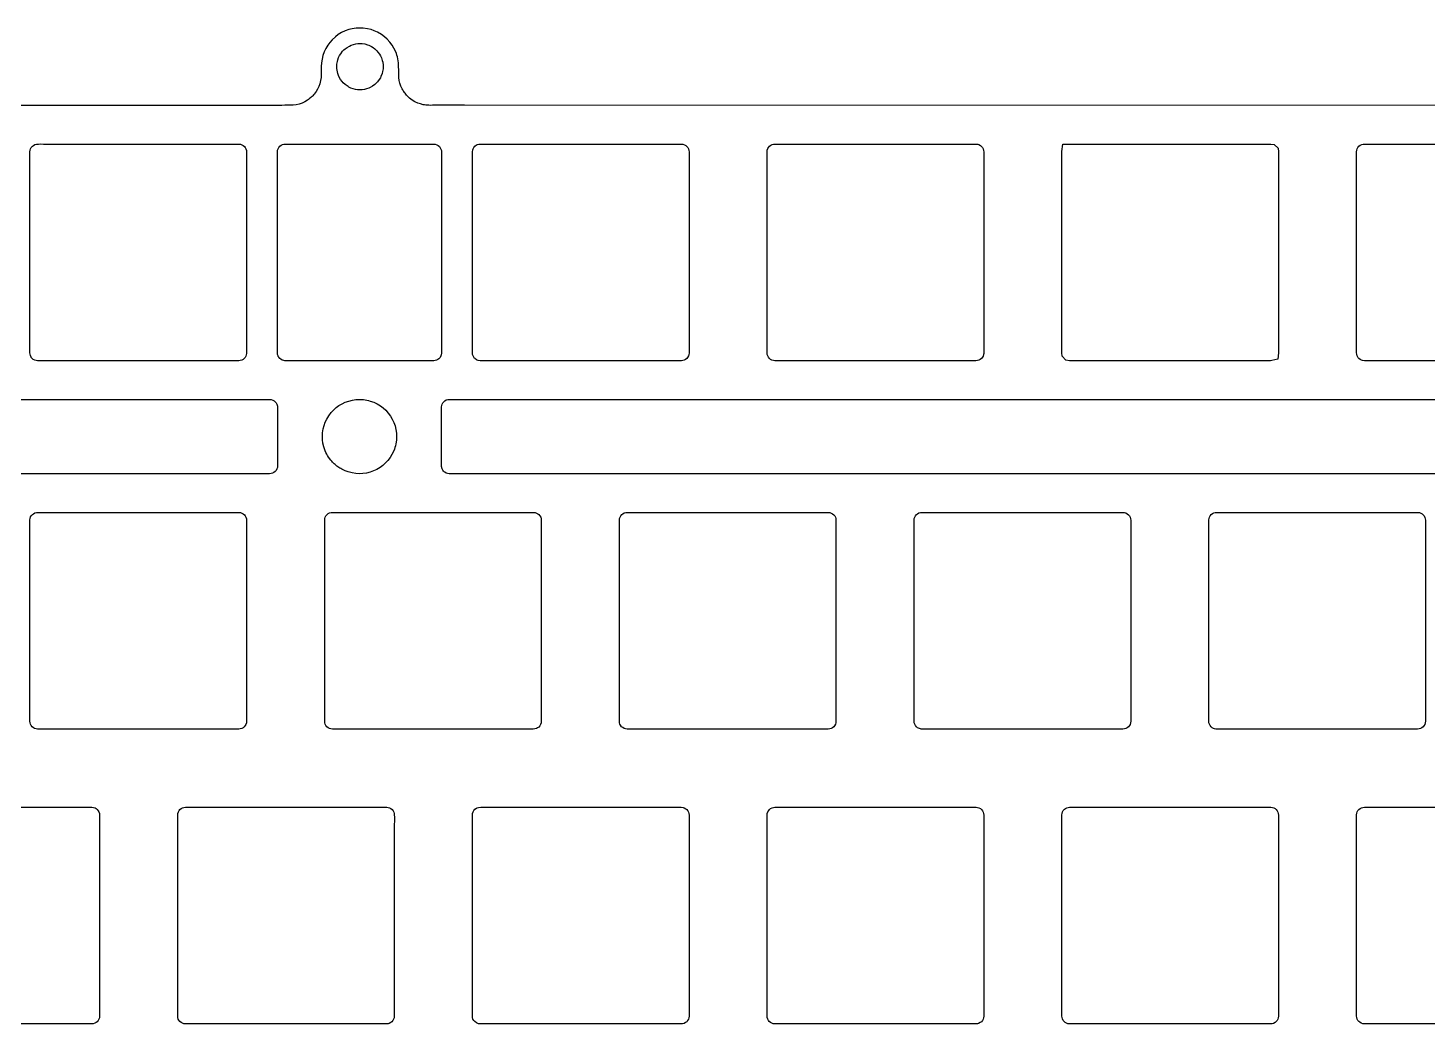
# Model space of a CAD drawing. Extents: x 6 to 353, y 2 to 332.
# Drawn here: x 103.1 to 193.6, y 267.1 to 331.5 of the extents above; entities that cross this region are included whole.
import ezdxf

# ---------------------------------------------------------------- set-up
doc = ezdxf.new("R2010")
doc.units = 0
doc.layers.get('0').update_dxf_attribs({"linetype": 'CONTINUOUS'})

msp = doc.modelspace()

# ---------------------------------------------------------------- linework, layer by layer
for p, q in [((123.397, 331.202), (123.178, 331.069)), ((123.62, 331.308), (123.397, 331.202)), ((123.855, 331.393), (123.62, 331.308)), ((124.085, 331.45), (123.855, 331.393)), ((124.339, 331.489), (124.085, 331.45)), ((125.06, 331.453), (124.798, 331.491)), ((125.297, 331.395), (125.06, 331.453)), ((125.508, 331.32), (125.297, 331.395)), ((125.722, 331.222), (125.508, 331.32)), ((125.968, 331.079), (125.722, 331.222)), ((122.5, 330.387), (122.372, 330.173)), ((122.635, 330.57), (122.5, 330.387)), ((122.783, 330.735), (122.635, 330.57)), ((122.991, 330.93), (122.783, 330.735)), ((123.178, 331.069), (122.991, 330.93)), ((123.748, 330.248), (123.9, 330.336)), ((123.9, 330.336), (124.011, 330.388)), ((124.011, 330.388), (124.173, 330.442)), ((124.173, 330.442), (124.305, 330.474)), ((124.305, 330.474), (124.44, 330.493)), ((124.44, 330.493), (124.598, 330.499)), ((124.598, 330.499), (124.733, 330.492)), ((124.733, 330.492), (124.888, 330.467)), ((124.888, 330.467), (125.069, 330.416)), ((125.069, 330.416), (125.16, 330.383)), ((125.16, 330.383), (125.321, 330.303)), ((125.321, 330.303), (125.429, 330.235)), ((126.162, 330.936), (125.968, 331.079)), ((126.339, 330.776), (126.162, 330.936)), ((126.514, 330.584), (126.339, 330.776)), ((126.653, 330.397), (126.514, 330.584)), ((126.78, 330.187), (126.653, 330.397)), ((122.127, 329.484), (122.091, 329.24)), ((122.187, 329.725), (122.127, 329.484)), ((122.269, 329.953), (122.187, 329.725)), ((122.372, 330.173), (122.269, 329.953)), ((123.121, 329.339), (123.148, 329.444)), ((123.148, 329.444), (123.199, 329.583)), ((123.199, 329.583), (123.263, 329.716)), ((123.263, 329.716), (123.338, 329.84)), ((123.338, 329.84), (123.457, 329.992)), ((123.457, 329.992), (123.539, 330.079)), ((123.539, 330.079), (123.628, 330.159)), ((123.628, 330.159), (123.748, 330.248)), ((125.429, 330.235), (125.533, 330.158)), ((125.533, 330.158), (125.67, 330.028)), ((125.67, 330.028), (125.743, 329.947)), ((125.743, 329.947), (125.846, 329.802)), ((125.846, 329.802), (125.908, 329.696)), ((125.908, 329.696), (125.968, 329.567)), ((125.968, 329.567), (126.024, 329.4)), ((126.024, 329.4), (126.052, 329.289)), ((126.894, 329.949), (126.78, 330.187)), ((127.067, 329.251), (127.026, 329.517)), ((123.08, 329.006), (123.088, 329.152)), ((123.086, 328.885), (123.08, 329.006)), ((123.1, 328.766), (123.086, 328.885)), ((123.088, 329.152), (123.121, 329.339)), ((123.144, 328.569), (123.1, 328.766)), ((123.191, 328.436), (123.144, 328.569)), ((126.016, 328.568), (125.94, 328.372)), ((126.046, 328.689), (126.016, 328.568)), ((126.072, 328.851), (126.046, 328.689)), ((126.052, 329.289), (126.075, 329.087)), ((126.08, 328.996), (126.072, 328.851)), ((126.075, 329.087), (126.08, 328.996)), ((121.922, 327.723), (121.843, 327.556)), ((121.986, 327.899), (121.922, 327.723)), ((122.039, 328.1), (121.986, 327.899)), ((122.071, 328.306), (122.039, 328.1)), ((123.243, 328.322), (123.191, 328.436)), ((123.333, 328.167), (123.243, 328.322)), ((123.421, 328.049), (123.333, 328.167)), ((123.498, 327.964), (123.421, 328.049)), ((123.624, 327.845), (123.498, 327.964)), ((123.746, 327.753), (123.624, 327.845)), ((123.815, 327.712), (123.746, 327.753)), ((123.872, 327.678), (123.815, 327.712)), ((123.995, 327.619), (123.872, 327.678)), ((124.14, 327.567), (123.995, 327.619)), ((125.157, 327.616), (125.013, 327.564)), ((125.243, 327.656), (125.157, 327.616)), ((125.388, 327.738), (125.243, 327.656)), ((125.532, 327.841), (125.388, 327.738)), ((125.604, 327.906), (125.532, 327.841)), ((125.708, 328.014), (125.604, 327.906)), ((125.827, 328.166), (125.708, 328.014)), ((125.899, 328.286), (125.827, 328.166)), ((125.94, 328.372), (125.899, 328.286)), ((127.118, 328.111), (127.089, 328.306)), ((127.165, 327.926), (127.118, 328.111)), ((127.232, 327.736), (127.165, 327.926)), ((121.017, 326.734), (120.84, 326.65)), ((121.189, 326.836), (121.017, 326.734)), ((121.843, 327.556), (121.743, 327.389)), ((124.283, 327.53), (124.14, 327.567)), ((124.428, 327.508), (124.283, 327.53)), ((124.531, 327.503), (124.428, 327.508)), ((124.721, 327.507), (124.531, 327.503)), ((124.866, 327.528), (124.721, 327.507)), ((125.013, 327.564), (124.866, 327.528)), ((127.792, 326.971), (127.66, 327.092)), ((127.96, 326.844), (127.792, 326.971)), ((128.138, 326.736), (127.96, 326.844)), ((128.314, 326.653), (128.138, 326.736)), ((120.461, 326.537), (120.27, 326.51)), ((120.66, 326.586), (120.461, 326.537)), ((120.84, 326.65), (120.66, 326.586)), ((128.492, 326.589), (128.314, 326.653)), ((128.669, 326.544), (128.492, 326.589)), ((103.474, 323.917), (103.558, 323.961)), ((103.558, 323.961), (103.665, 323.993)), ((116.761, 323.999), (116.855, 323.988)), ((116.855, 323.988), (116.949, 323.958)), ((119.488, 323.924), (119.563, 323.963)), ((119.563, 323.963), (119.655, 323.991)), ((119.655, 323.991), (119.756, 324)), ((119.756, 324), (129.373, 323.998)), ((129.373, 323.998), (129.452, 323.989)), ((129.452, 323.989), (129.551, 323.957)), ((132.123, 323.943), (132.17, 323.965)), ((132.17, 323.965), (132.26, 323.991)), ((132.26, 323.991), (132.351, 324)), ((132.351, 324), (145.353, 324)), ((145.353, 324), (145.451, 323.989)), ((145.451, 323.989), (145.548, 323.959)), ((151.129, 323.919), (151.214, 323.963)), ((151.214, 323.963), (151.317, 323.993)), ((164.404, 323.999), (164.514, 323.985)), ((164.514, 323.985), (164.593, 323.961)), ((164.593, 323.961), (164.681, 323.913)), ((169.951, 323.513), (170.008, 323.996)), ((170.008, 323.996), (183.451, 324)), ((183.451, 324), (183.662, 323.976)), ((183.662, 323.976), (183.928, 323.736)), ((189.232, 323.921), (189.33, 323.968)), ((189.33, 323.968), (189.415, 323.991)), ((189.415, 323.991), (189.502, 324)), ((189.502, 324), (202.501, 324)), ((103.25, 323.503), (103.262, 323.605)), ((103.262, 323.605), (103.288, 323.691)), ((103.288, 323.691), (103.335, 323.778)), ((103.335, 323.778), (103.416, 323.869)), ((103.416, 323.869), (103.474, 323.917)), ((116.949, 323.958), (117.033, 323.912)), ((117.033, 323.912), (117.12, 323.833)), ((117.12, 323.833), (117.167, 323.774)), ((117.167, 323.774), (117.212, 323.689)), ((117.212, 323.689), (117.241, 323.593)), ((117.241, 323.593), (117.25, 323.491)), ((117.25, 323.491), (117.246, 310.46)), ((119.25, 323.502), (119.261, 323.601)), ((119.25, 310.505), (119.25, 323.502)), ((119.261, 323.601), (119.288, 323.691)), ((119.288, 323.691), (119.338, 323.782)), ((119.338, 323.782), (119.402, 323.858)), ((119.402, 323.858), (119.488, 323.924)), ((129.551, 323.957), (129.63, 323.914)), ((129.63, 323.914), (129.718, 323.836)), ((129.718, 323.836), (129.774, 323.762)), ((129.774, 323.762), (129.815, 323.68)), ((129.815, 323.68), (129.841, 323.591)), ((129.841, 323.591), (129.85, 323.491)), ((129.85, 323.491), (129.848, 310.482)), ((131.85, 323.503), (131.867, 323.62)), ((131.85, 310.505), (131.85, 323.503)), ((131.867, 323.62), (131.889, 323.692)), ((131.889, 323.692), (131.937, 323.781)), ((131.937, 323.781), (132.013, 323.867)), ((132.013, 323.867), (132.123, 323.943)), ((145.548, 323.959), (145.642, 323.904)), ((145.642, 323.904), (145.704, 323.852)), ((145.704, 323.852), (145.768, 323.774)), ((145.768, 323.774), (145.813, 323.686)), ((145.813, 323.686), (145.841, 323.594)), ((145.841, 323.594), (145.85, 323.491)), ((145.85, 323.491), (145.85, 310.504)), ((150.9, 323.502), (150.911, 323.602)), ((150.9, 310.505), (150.9, 323.502)), ((150.911, 323.602), (150.949, 323.711)), ((150.949, 323.711), (150.985, 323.779)), ((150.985, 323.779), (151.052, 323.858)), ((151.052, 323.858), (151.129, 323.919)), ((164.681, 323.913), (164.762, 323.843)), ((164.762, 323.843), (164.816, 323.777)), ((164.816, 323.777), (164.862, 323.689)), ((164.862, 323.689), (164.891, 323.591)), ((164.891, 323.591), (164.9, 323.491)), ((164.9, 323.491), (164.896, 310.461)), ((169.95, 310.505), (169.951, 323.513)), ((183.928, 323.736), (183.95, 323.491)), ((183.95, 323.491), (183.95, 310.504)), ((189, 323.502), (189.01, 323.597)), ((189.01, 323.597), (189.039, 323.692)), ((189.039, 323.692), (189.086, 323.78)), ((189.086, 323.78), (189.154, 323.86)), ((189.154, 323.86), (189.232, 323.921)), ((103.281, 310.331), (103.257, 310.417)), ((117.246, 310.46), (117.234, 310.381)), ((119.259, 310.412), (119.25, 310.505)), ((119.287, 310.313), (119.259, 310.412)), ((129.835, 310.386), (129.811, 310.306)), ((129.848, 310.482), (129.835, 310.386)), ((131.859, 310.412), (131.85, 310.505)), ((131.888, 310.309), (131.859, 310.412)), ((145.836, 310.389), (145.811, 310.306)), ((145.85, 310.504), (145.836, 310.389)), ((150.909, 310.412), (150.9, 310.505)), ((150.936, 310.316), (150.909, 310.412)), ((164.889, 310.397), (164.86, 310.305)), ((164.896, 310.461), (164.889, 310.397)), ((169.97, 310.294), (169.95, 310.505)), ((183.95, 310.504), (183.908, 310.105)), ((189.038, 310.309), (189.007, 310.417)), ((103.331, 310.229), (103.281, 310.331)), ((103.416, 310.131), (103.339, 310.217)), ((103.467, 310.089), (103.416, 310.131)), ((103.556, 310.04), (103.467, 310.089)), ((103.644, 310.012), (103.556, 310.04)), ((103.746, 310.001), (103.644, 310.012)), ((116.75, 310), (103.746, 310.001)), ((116.844, 310.009), (116.75, 310)), ((116.939, 310.037), (116.844, 310.009)), ((117.027, 310.084), (116.939, 310.037)), ((117.103, 310.146), (117.027, 310.084)), ((117.159, 310.215), (117.103, 310.146)), ((117.21, 310.305), (117.159, 310.215)), ((117.234, 310.381), (117.21, 310.305)), ((119.304, 310.28), (119.287, 310.313)), ((119.333, 310.224), (119.304, 310.28)), ((119.395, 310.148), (119.333, 310.224)), ((119.46, 310.094), (119.395, 310.148)), ((119.555, 310.04), (119.46, 310.094)), ((119.651, 310.01), (119.555, 310.04)), ((119.734, 310.002), (119.651, 310.01)), ((129.351, 310), (119.734, 310.002)), ((129.441, 310.009), (129.351, 310)), ((129.536, 310.037), (129.441, 310.009)), ((129.623, 310.082), (129.536, 310.037)), ((129.678, 310.126), (129.623, 310.082)), ((129.757, 310.211), (129.678, 310.126)), ((129.811, 310.306), (129.757, 310.211)), ((131.933, 310.225), (131.888, 310.309)), ((131.993, 310.151), (131.933, 310.225)), ((132.109, 310.065), (132.003, 310.142)), ((132.151, 310.042), (132.109, 310.065)), ((132.231, 310.016), (132.151, 310.042)), ((132.349, 310), (132.231, 310.016)), ((145.544, 310.039), (145.44, 310.008)), ((145.628, 310.085), (145.544, 310.039)), ((145.7, 310.144), (145.628, 310.085)), ((145.746, 310.199), (145.7, 310.144)), ((145.811, 310.306), (145.746, 310.199)), ((150.98, 310.231), (150.936, 310.316)), ((151.046, 310.147), (150.98, 310.231)), ((151.115, 310.09), (151.046, 310.147)), ((151.208, 310.039), (151.115, 310.09)), ((151.305, 310.009), (151.208, 310.039)), ((151.399, 310), (151.305, 310.009)), ((164.395, 310), (151.399, 310)), ((164.494, 310.009), (164.395, 310)), ((164.592, 310.039), (164.494, 310.009)), ((164.673, 310.082), (164.592, 310.039)), ((164.753, 310.146), (164.673, 310.082)), ((164.816, 310.223), (164.753, 310.146)), ((164.86, 310.305), (164.816, 310.223)), ((170.208, 310.028), (169.97, 310.294)), ((170.446, 310.001), (170.208, 310.028)), ((183.441, 310), (170.446, 310.001)), ((183.524, 310.007), (183.441, 310)), ((183.908, 310.105), (183.524, 310.007)), ((189.08, 310.23), (189.038, 310.309)), ((189.221, 310.086), (189.143, 310.15)), ((189.309, 310.038), (189.221, 310.086)), ((189.384, 310.015), (189.309, 310.038)), ((189.502, 310), (189.384, 310.015)), ((202.49, 310), (189.502, 310)), ((118.75, 307.5), (118.846, 307.49)), ((118.846, 307.49), (118.941, 307.462)), ((118.941, 307.462), (119.031, 307.413)), ((119.031, 307.413), (119.11, 307.345)), ((119.11, 307.345), (119.169, 307.272)), ((119.169, 307.272), (119.212, 307.191)), ((119.212, 307.191), (119.245, 307.062)), ((122.721, 306.651), (122.862, 306.805)), ((122.862, 306.805), (123.049, 306.971)), ((123.049, 306.971), (123.225, 307.1)), ((123.225, 307.1), (123.42, 307.217)), ((123.42, 307.217), (123.631, 307.317)), ((123.631, 307.317), (123.858, 307.398)), ((123.858, 307.398), (124.1, 307.458)), ((124.545, 307.5), (124.808, 307.486)), ((125.245, 307.397), (125.468, 307.317)), ((125.468, 307.317), (125.684, 307.215)), ((125.684, 307.215), (125.902, 307.081)), ((125.902, 307.081), (126.075, 306.953)), ((126.075, 306.953), (126.247, 306.797)), ((126.247, 306.797), (126.406, 306.621)), ((129.852, 307.016), (129.862, 307.106)), ((129.854, 303.158), (129.852, 307.016)), ((129.862, 307.106), (129.888, 307.192)), ((129.888, 307.192), (129.938, 307.282)), ((129.938, 307.282), (129.999, 307.355)), ((129.999, 307.355), (130.072, 307.415)), ((130.072, 307.415), (130.162, 307.463)), ((130.162, 307.463), (130.265, 307.493)), ((122.26, 305.815), (122.336, 306.024)), ((122.336, 306.024), (122.434, 306.232)), ((122.434, 306.232), (122.558, 306.438)), ((122.558, 306.438), (122.721, 306.651)), ((126.406, 306.621), (126.557, 306.415)), ((126.557, 306.415), (126.666, 306.232)), ((126.666, 306.232), (126.768, 306.017)), ((126.768, 306.017), (126.847, 305.794)), ((122.161, 305.332), (122.202, 305.593)), ((122.202, 305.593), (122.26, 305.815)), ((126.847, 305.794), (126.907, 305.549)), ((126.907, 305.549), (126.94, 305.318)), ((122.191, 304.665), (122.159, 304.898)), ((122.243, 304.444), (122.191, 304.665)), ((122.336, 304.174), (122.243, 304.444)), ((126.77, 304.187), (126.65, 303.94)), ((126.939, 304.873), (126.902, 304.62)), ((119.246, 303.161), (119.24, 303.101)), ((122.702, 303.569), (122.548, 303.776)), ((126.062, 303.237), (125.879, 303.102)), ((126.236, 303.393), (126.062, 303.237)), ((126.387, 303.558), (126.236, 303.393)), ((126.538, 303.757), (126.387, 303.558)), ((126.65, 303.94), (126.538, 303.757)), ((129.886, 303.016), (129.854, 303.158)), ((118.744, 302.7), (41.549, 302.7)), ((118.846, 302.71), (118.744, 302.7)), ((118.935, 302.736), (118.846, 302.71)), ((119.011, 302.775), (118.935, 302.736)), ((119.102, 302.845), (119.011, 302.775)), ((119.159, 302.915), (119.102, 302.845)), ((119.211, 303.008), (119.159, 302.915)), ((119.24, 303.101), (119.211, 303.008)), ((123.624, 302.887), (123.407, 302.989)), ((123.826, 302.813), (123.624, 302.887)), ((124.084, 302.746), (123.826, 302.813)), ((124.31, 302.712), (124.084, 302.746)), ((124.532, 302.701), (124.31, 302.712)), ((124.775, 302.711), (124.532, 302.701)), ((124.998, 302.743), (124.775, 302.711)), ((125.237, 302.801), (124.998, 302.743)), ((125.461, 302.88), (125.237, 302.801)), ((125.673, 302.98), (125.461, 302.88)), ((125.879, 303.102), (125.673, 302.98)), ((129.93, 302.93), (129.886, 303.016)), ((129.991, 302.854), (129.93, 302.93)), ((130.147, 302.744), (130.059, 302.795)), ((130.246, 302.712), (130.147, 302.744)), ((130.347, 302.7), (130.246, 302.712)), ((204.501, 302.7), (130.347, 302.7)), ((103.25, 286.701), (103.251, 299.71)), ((103.251, 299.71), (103.26, 299.8)), ((103.26, 299.8), (103.296, 299.906)), ((103.296, 299.906), (103.339, 299.984)), ((103.339, 299.984), (103.416, 300.069)), ((103.416, 300.069), (103.474, 300.116)), ((103.474, 300.116), (103.568, 300.165)), ((103.568, 300.165), (103.663, 300.192)), ((116.761, 300.199), (116.855, 300.188)), ((116.855, 300.188), (116.949, 300.158)), ((116.949, 300.158), (117.032, 300.112)), ((117.032, 300.112), (117.119, 300.035)), ((117.119, 300.035), (117.167, 299.975)), ((117.167, 299.975), (117.214, 299.886)), ((117.214, 299.886), (117.241, 299.794)), ((117.241, 299.794), (117.25, 299.699)), ((117.25, 299.699), (117.25, 286.701)), ((122.3, 286.701), (122.301, 299.71)), ((122.301, 299.71), (122.312, 299.805)), ((122.312, 299.805), (122.34, 299.895)), ((122.34, 299.895), (122.385, 299.979)), ((122.385, 299.979), (122.454, 300.06)), ((122.454, 300.06), (122.528, 300.119)), ((122.528, 300.119), (122.62, 300.165)), ((122.62, 300.165), (122.709, 300.191)), ((122.709, 300.191), (122.802, 300.2)), ((122.802, 300.2), (135.8, 300.2)), ((135.8, 300.2), (135.905, 300.188)), ((135.905, 300.188), (135.995, 300.16)), ((135.995, 300.16), (136.088, 300.107)), ((136.088, 300.107), (136.152, 300.055)), ((136.152, 300.055), (136.217, 299.975)), ((136.217, 299.975), (136.262, 299.892)), ((136.262, 299.892), (136.291, 299.794)), ((136.291, 299.794), (136.3, 299.699)), ((136.3, 299.699), (136.3, 286.701)), ((141.35, 286.92), (141.351, 299.71)), ((141.351, 299.71), (141.36, 299.799)), ((141.36, 299.799), (141.392, 299.898)), ((141.392, 299.898), (141.435, 299.978)), ((141.435, 299.978), (141.5, 300.056)), ((141.5, 300.056), (141.573, 300.116)), ((141.573, 300.116), (141.66, 300.162)), ((141.66, 300.162), (141.77, 300.192)), ((141.77, 300.192), (141.853, 300.2)), ((141.853, 300.2), (154.851, 300.2)), ((154.851, 300.2), (154.955, 300.188)), ((154.955, 300.188), (155.043, 300.161)), ((155.043, 300.161), (155.129, 300.115)), ((155.129, 300.115), (155.208, 300.048)), ((155.208, 300.048), (155.269, 299.972)), ((155.269, 299.972), (155.314, 299.886)), ((155.314, 299.886), (155.34, 299.799)), ((155.34, 299.799), (155.35, 299.699)), ((155.35, 299.699), (155.348, 286.685)), ((160.4, 286.92), (160.401, 299.71)), ((160.401, 299.71), (160.411, 299.8)), ((160.411, 299.8), (160.438, 299.891)), ((160.438, 299.891), (160.486, 299.979)), ((160.486, 299.979), (160.55, 300.056)), ((160.55, 300.056), (160.624, 300.116)), ((160.624, 300.116), (160.71, 300.162)), ((160.71, 300.162), (160.811, 300.191)), ((160.811, 300.191), (160.904, 300.2)), ((160.904, 300.2), (173.902, 300.2)), ((173.902, 300.2), (174.002, 300.189)), ((174.002, 300.189), (174.09, 300.162)), ((174.09, 300.162), (174.18, 300.114)), ((174.18, 300.114), (174.266, 300.038)), ((174.266, 300.038), (174.317, 299.975)), ((174.317, 299.975), (174.363, 299.888)), ((174.363, 299.888), (174.391, 299.793)), ((174.391, 299.793), (174.4, 299.699)), ((174.4, 299.699), (174.4, 286.701)), ((179.45, 286.701), (179.451, 299.71)), ((179.451, 299.71), (179.461, 299.801)), ((179.461, 299.801), (179.489, 299.892)), ((179.489, 299.892), (179.537, 299.981)), ((179.537, 299.981), (179.599, 300.055)), ((179.599, 300.055), (179.683, 300.121)), ((179.683, 300.121), (179.768, 300.165)), ((179.768, 300.165), (179.862, 300.191)), ((192.964, 300.199), (193.061, 300.186)), ((193.061, 300.186), (193.145, 300.16)), ((193.145, 300.16), (193.232, 300.112)), ((193.232, 300.112), (193.305, 300.051)), ((193.305, 300.051), (193.366, 299.977)), ((193.366, 299.977), (193.415, 299.881)), ((193.415, 299.881), (193.441, 299.788)), ((193.441, 299.788), (193.45, 299.699)), ((193.45, 299.699), (193.45, 286.701)), ((141.35, 286.701), (141.35, 286.92)), ((160.4, 286.701), (160.4, 286.92)), ((103.259, 286.608), (103.25, 286.701)), ((103.283, 286.526), (103.259, 286.608)), ((103.331, 286.427), (103.283, 286.526)), ((103.396, 286.347), (103.331, 286.427)), ((103.469, 286.287), (103.396, 286.347)), ((103.549, 286.244), (103.469, 286.287)), ((103.645, 286.212), (103.549, 286.244)), ((103.745, 286.201), (103.645, 286.212)), ((116.75, 286.2), (103.745, 286.201)), ((116.843, 286.209), (116.75, 286.2)), ((116.937, 286.237), (116.843, 286.209)), ((117.024, 286.282), (116.937, 286.237)), ((117.097, 286.341), (117.024, 286.282)), ((117.165, 286.421), (117.097, 286.341)), ((117.21, 286.506), (117.165, 286.421)), ((117.238, 286.596), (117.21, 286.506)), ((117.25, 286.701), (117.238, 286.596)), ((122.309, 286.608), (122.3, 286.701)), ((122.338, 286.51), (122.309, 286.608)), ((122.38, 286.43), (122.338, 286.51)), ((122.443, 286.35), (122.38, 286.43)), ((122.522, 286.284), (122.443, 286.35)), ((122.605, 286.24), (122.522, 286.284)), ((122.7, 286.21), (122.605, 286.24)), ((122.801, 286.2), (122.7, 286.21)), ((135.984, 286.236), (135.876, 286.206)), ((136.066, 286.278), (135.984, 286.236)), ((136.136, 286.332), (136.066, 286.278)), ((136.213, 286.419), (136.136, 286.332)), ((136.257, 286.499), (136.213, 286.419)), ((136.288, 286.596), (136.257, 286.499)), ((136.3, 286.701), (136.288, 286.596)), ((141.359, 286.608), (141.35, 286.701)), ((141.387, 286.514), (141.359, 286.608)), ((141.424, 286.442), (141.387, 286.514)), ((141.496, 286.347), (141.424, 286.442)), ((141.563, 286.292), (141.496, 286.347)), ((141.655, 286.24), (141.563, 286.292)), ((141.753, 286.21), (141.655, 286.24)), ((141.853, 286.2), (141.753, 286.21)), ((154.839, 286.2), (141.853, 286.2)), ((154.943, 286.209), (154.839, 286.2)), ((155.04, 286.238), (154.943, 286.209)), ((155.128, 286.284), (155.04, 286.238)), ((155.202, 286.345), (155.128, 286.284)), ((155.263, 286.419), (155.202, 286.345)), ((155.311, 286.508), (155.263, 286.419)), ((155.34, 286.6), (155.311, 286.508)), ((155.348, 286.685), (155.34, 286.6)), ((160.409, 286.608), (160.4, 286.701)), ((160.438, 286.51), (160.409, 286.608)), ((160.482, 286.427), (160.438, 286.51)), ((160.548, 286.345), (160.482, 286.427)), ((160.622, 286.284), (160.548, 286.345)), ((160.682, 286.252), (160.622, 286.284)), ((160.809, 286.209), (160.682, 286.252)), ((160.861, 286.204), (160.809, 286.209)), ((173.89, 286.2), (160.861, 286.204)), ((173.992, 286.209), (173.89, 286.2)), ((174.088, 286.237), (173.992, 286.209)), ((174.173, 286.282), (174.088, 286.237)), ((174.253, 286.346), (174.173, 286.282)), ((174.316, 286.423), (174.253, 286.346)), ((174.36, 286.505), (174.316, 286.423)), ((174.388, 286.596), (174.36, 286.505)), ((174.4, 286.701), (174.388, 286.596)), ((179.459, 286.608), (179.45, 286.701)), ((179.487, 286.511), (179.459, 286.608)), ((179.532, 286.427), (179.487, 286.511)), ((179.598, 286.345), (179.532, 286.427)), ((179.668, 286.288), (179.598, 286.345)), ((179.757, 286.239), (179.668, 286.288)), ((179.816, 286.221), (179.757, 286.239)), ((179.909, 286.204), (179.816, 286.221)), ((192.942, 286.2), (179.909, 286.204)), ((193.048, 286.21), (192.942, 286.2)), ((193.141, 286.238), (193.048, 286.21)), ((193.224, 286.282), (193.141, 286.238)), ((193.299, 286.343), (193.224, 286.282)), ((193.347, 286.4), (193.299, 286.343)), ((193.41, 286.505), (193.347, 286.4)), ((193.438, 286.596), (193.41, 286.505)), ((193.45, 286.701), (193.438, 286.596)), ((107.255, 281.149), (107.351, 281.139)), ((107.351, 281.139), (107.456, 281.104)), ((107.456, 281.104), (107.528, 281.065)), ((107.528, 281.065), (107.604, 281.002)), ((107.604, 281.002), (107.665, 280.928)), ((107.665, 280.928), (107.711, 280.842)), ((107.711, 280.842), (107.74, 280.743)), ((112.8, 267.65), (112.801, 280.659)), ((112.801, 280.659), (112.811, 280.754)), ((112.811, 280.754), (112.844, 280.853)), ((112.844, 280.853), (112.886, 280.93)), ((112.886, 280.93), (112.947, 281.003)), ((112.947, 281.003), (113.023, 281.066)), ((113.023, 281.066), (113.108, 281.111)), ((113.108, 281.111), (113.202, 281.14)), ((113.202, 281.14), (113.296, 281.149)), ((113.296, 281.149), (126.328, 281.147)), ((126.328, 281.147), (126.399, 281.14)), ((126.399, 281.14), (126.493, 281.111)), ((126.493, 281.111), (126.577, 281.066)), ((126.577, 281.066), (126.657, 280.999)), ((126.657, 280.999), (126.719, 280.921)), ((126.719, 280.921), (126.764, 280.835)), ((126.764, 280.835), (126.791, 280.74)), ((131.85, 267.65), (131.851, 280.659)), ((131.851, 280.659), (131.861, 280.753)), ((131.861, 280.753), (131.89, 280.845)), ((131.89, 280.845), (131.935, 280.929)), ((131.935, 280.929), (132.011, 281.016)), ((132.011, 281.016), (132.113, 281.088)), ((132.113, 281.088), (132.161, 281.113)), ((132.161, 281.113), (132.253, 281.14)), ((145.347, 281.15), (145.465, 281.135)), ((145.465, 281.135), (145.546, 281.109)), ((145.546, 281.109), (145.642, 281.054)), ((145.642, 281.054), (145.705, 281.001)), ((145.705, 281.001), (145.769, 280.922)), ((145.769, 280.922), (145.814, 280.833)), ((145.814, 280.833), (145.84, 280.746)), ((145.84, 280.746), (145.85, 280.648)), ((145.85, 280.648), (145.85, 267.65)), ((150.9, 267.65), (150.901, 280.659)), ((150.901, 280.659), (150.91, 280.747)), ((150.91, 280.747), (150.942, 280.848)), ((150.942, 280.848), (151, 280.947)), ((151, 280.947), (151.051, 281.007)), ((151.051, 281.007), (151.127, 281.068)), ((151.127, 281.068), (151.225, 281.117)), ((151.225, 281.117), (151.307, 281.141)), ((151.307, 281.141), (151.399, 281.15)), ((151.399, 281.15), (164.407, 281.149)), ((164.407, 281.149), (164.499, 281.14)), ((164.499, 281.14), (164.59, 281.112)), ((164.59, 281.112), (164.681, 281.063)), ((164.681, 281.063), (164.755, 281.002)), ((164.755, 281.002), (164.817, 280.924)), ((164.817, 280.924), (164.863, 280.836)), ((164.863, 280.836), (164.891, 280.745)), ((164.891, 280.745), (164.9, 280.648)), ((164.9, 280.648), (164.9, 267.65)), ((169.95, 267.65), (169.951, 280.659)), ((169.951, 280.659), (169.961, 280.752)), ((169.961, 280.752), (169.992, 280.848)), ((169.992, 280.848), (170.041, 280.936)), ((170.041, 280.936), (170.117, 281.02)), ((170.117, 281.02), (170.176, 281.068)), ((170.176, 281.068), (170.266, 281.114)), ((170.266, 281.114), (170.354, 281.14)), ((183.451, 281.15), (183.556, 281.138)), ((183.556, 281.138), (183.649, 281.108)), ((183.649, 281.108), (183.727, 281.066)), ((183.727, 281.066), (183.804, 281.003)), ((183.804, 281.003), (183.867, 280.924)), ((183.867, 280.924), (183.912, 280.84)), ((183.912, 280.84), (183.94, 280.746)), ((183.94, 280.746), (183.95, 280.648)), ((183.95, 280.648), (183.95, 267.65)), ((189, 267.65), (189.001, 280.659)), ((189.001, 280.659), (189.014, 280.761)), ((189.014, 280.761), (189.042, 280.848)), ((189.042, 280.848), (189.085, 280.929)), ((189.085, 280.929), (189.152, 281.008)), ((189.152, 281.008), (189.225, 281.067)), ((189.225, 281.067), (189.322, 281.116)), ((189.322, 281.116), (189.404, 281.14)), ((189.404, 281.14), (189.502, 281.15)), ((189.502, 281.15), (202.501, 281.15)), ((107.254, 267.151), (94.248, 267.15)), ((107.34, 267.159), (107.254, 267.151)), ((107.437, 267.187), (107.34, 267.159)), ((107.527, 267.234), (107.437, 267.187)), ((107.586, 267.282), (107.527, 267.234)), ((107.656, 267.361), (107.586, 267.282)), ((107.709, 267.454), (107.656, 267.361)), ((107.739, 267.549), (107.709, 267.454)), ((107.75, 267.65), (107.739, 267.549)), ((112.809, 267.557), (112.8, 267.65)), ((112.836, 267.465), (112.809, 267.557)), ((112.878, 267.384), (112.836, 267.465)), ((112.946, 267.297), (112.878, 267.384)), ((113.023, 267.234), (112.946, 267.297)), ((113.108, 267.189), (113.023, 267.234)), ((113.2, 267.161), (113.108, 267.189)), ((113.301, 267.15), (113.2, 267.161)), ((126.47, 267.182), (126.396, 267.16)), ((126.577, 267.234), (126.47, 267.182)), ((126.641, 267.286), (126.577, 267.234)), ((126.711, 267.367), (126.641, 267.286)), ((126.759, 267.453), (126.711, 267.367)), ((126.789, 267.547), (126.759, 267.453)), ((126.8, 267.65), (126.789, 267.547)), ((131.859, 267.557), (131.85, 267.65)), ((131.887, 267.462), (131.859, 267.557)), ((131.931, 267.378), (131.887, 267.462)), ((131.999, 267.295), (131.931, 267.378)), ((132.109, 267.215), (131.999, 267.295)), ((132.158, 267.188), (132.109, 267.215)), ((132.253, 267.16), (132.158, 267.188)), ((132.349, 267.15), (132.253, 267.16)), ((145.532, 267.185), (145.434, 267.158)), ((145.626, 267.233), (145.532, 267.185)), ((145.699, 267.293), (145.626, 267.233)), ((145.759, 267.364), (145.699, 267.293)), ((145.809, 267.454), (145.759, 267.364)), ((145.838, 267.545), (145.809, 267.454)), ((145.85, 267.65), (145.838, 267.545)), ((150.909, 267.557), (150.9, 267.65)), ((150.937, 267.463), (150.909, 267.557)), ((150.981, 267.379), (150.937, 267.463)), ((151.04, 267.305), (150.981, 267.379)), ((151.114, 267.241), (151.04, 267.305)), ((151.202, 267.192), (151.114, 267.241)), ((151.289, 267.164), (151.202, 267.192)), ((151.377, 267.152), (151.289, 267.164)), ((164.57, 267.182), (164.498, 267.16)), ((164.672, 267.231), (164.57, 267.182)), ((164.747, 267.291), (164.672, 267.231)), ((164.814, 267.37), (164.747, 267.291)), ((164.861, 267.458), (164.814, 267.37)), ((164.89, 267.55), (164.861, 267.458)), ((164.9, 267.65), (164.89, 267.55)), ((169.959, 267.557), (169.95, 267.65)), ((169.983, 267.477), (169.959, 267.557)), ((170.036, 267.37), (169.983, 267.477)), ((170.117, 267.28), (170.036, 267.37)), ((170.172, 267.235), (170.117, 267.28)), ((170.256, 267.19), (170.172, 267.235)), ((170.334, 267.165), (170.256, 267.19)), ((170.45, 267.15), (170.334, 267.165)), ((183.621, 267.182), (183.542, 267.159)), ((183.726, 267.233), (183.621, 267.182)), ((183.802, 267.295), (183.726, 267.233)), ((183.858, 267.363), (183.802, 267.295)), ((183.912, 267.458), (183.858, 267.363)), ((183.939, 267.549), (183.912, 267.458)), ((183.95, 267.65), (183.939, 267.549)), ((189.009, 267.557), (189, 267.65)), ((189.037, 267.464), (189.009, 267.557)), ((189.085, 267.372), (189.037, 267.464)), ((189.145, 267.299), (189.085, 267.372)), ((189.201, 267.252), (189.145, 267.299)), ((189.305, 267.19), (189.201, 267.252)), ((189.404, 267.16), (189.305, 267.19)), ((189.502, 267.15), (189.404, 267.16))]:
    msp.add_line(p, q)
for points in [[(124.798, 331.491), (124.683, 331.497), (124.568, 331.499), (124.454, 331.496), (124.339, 331.489)], [(127.026, 329.517), (126.999, 329.627), (126.968, 329.736), (126.933, 329.843), (126.894, 329.949)], [(122.091, 329.24), (122.081, 329.006), (122.074, 328.773), (122.07, 328.539), (122.071, 328.306)], [(127.089, 328.306), (127.089, 328.542), (127.086, 328.779), (127.078, 329.015), (127.067, 329.251)], [(127.66, 327.092), (127.598, 327.158), (127.539, 327.226), (127.497, 327.28), (127.456, 327.335), (127.417, 327.391), (127.38, 327.449), (127.345, 327.508), (127.311, 327.568), (127.27, 327.651), (127.232, 327.736)], [(121.743, 327.389), (121.684, 327.307), (121.621, 327.228), (121.576, 327.176), (121.53, 327.126), (121.482, 327.077), (121.432, 327.03), (121.381, 326.984), (121.329, 326.94), (121.26, 326.886), (121.189, 326.836)], [(120.27, 326.51), (119.717, 326.504), (119.533, 326.502), (119.348, 326.5), (119.144, 326.5), (118.939, 326.5), (118.53, 326.5), (110.752, 326.5), (31.132, 326.501), (29.699, 326.5), (29.494, 326.5), (29.29, 326.5), (29.187, 326.499), (29.085, 326.5), (28.98, 326.504), (28.875, 326.511)], [(230.513, 326.51), (230.398, 326.504), (230.283, 326.5), (230.168, 326.5), (230.054, 326.5), (229.825, 326.5), (229.596, 326.5), (229.137, 326.5), (220.663, 326.501), (131.336, 326.503), (129.733, 326.503), (129.504, 326.503), (129.275, 326.503), (129.117, 326.502), (129.038, 326.504), (128.96, 326.507), (128.898, 326.511), (128.836, 326.517), (128.752, 326.529), (128.669, 326.544)], [(103.665, 323.993), (103.812, 324.001), (103.959, 324.004), (104.122, 324.003), (104.415, 324), (104.708, 323.999), (105.018, 324), (105.327, 324), (116.761, 323.999)], [(151.317, 323.993), (151.408, 323.998), (151.498, 324.001), (151.677, 324.002), (151.822, 324.002), (152.257, 324), (152.402, 323.999), (152.52, 323.999), (153.56, 324), (154.131, 324), (155.272, 324), (164.404, 323.999)], [(103.257, 310.417), (103.253, 310.504), (103.25, 310.59), (103.248, 310.763), (103.249, 310.98), (103.25, 311.197), (103.251, 311.49), (103.25, 311.783), (103.25, 312.369), (103.25, 312.955), (103.25, 314.127), (103.25, 323.503)], [(189.007, 310.417), (189.003, 310.503), (189, 310.589), (188.998, 310.762), (188.999, 310.979), (189, 311.196), (189.001, 311.489), (189, 311.782), (189, 312.368), (189, 312.954), (189, 314.126), (189, 323.502)], [(145.44, 310.008), (145.356, 310.003), (145.271, 310), (145.102, 309.998), (144.884, 309.999), (144.666, 310), (144.511, 310), (144.357, 310), (141.027, 310), (132.349, 310)], [(189.143, 310.15), (189.111, 310.19), (189.08, 310.23)], [(68.919, 307.5), (118.75, 307.5)], [(119.245, 307.062), (119.25, 306.968), (119.251, 306.885), (119.25, 306.802), (119.25, 306.628), (119.249, 306.455), (119.249, 306.108), (119.246, 303.161)], [(124.1, 307.458), (124.211, 307.475), (124.322, 307.488), (124.433, 307.496), (124.545, 307.5)], [(124.808, 307.486), (124.919, 307.47), (125.028, 307.45), (125.137, 307.426), (125.245, 307.397)], [(130.265, 307.493), (130.332, 307.497), (130.4, 307.5), (130.484, 307.501), (130.568, 307.5), (130.736, 307.5), (130.904, 307.5), (131.24, 307.5), (137.457, 307.5), (204.501, 307.5)], [(122.159, 304.898), (122.154, 305.006), (122.152, 305.115), (122.155, 305.224), (122.161, 305.332)], [(126.94, 305.318), (126.947, 305.206), (126.949, 305.095), (126.946, 304.984), (126.939, 304.873)], [(122.548, 303.776), (122.489, 303.872), (122.434, 303.971), (122.383, 304.071), (122.336, 304.174)], [(126.902, 304.62), (126.875, 304.51), (126.844, 304.401), (126.809, 304.294), (126.77, 304.187)], [(123.407, 302.989), (123.341, 303.027), (123.276, 303.067), (123.212, 303.109), (123.149, 303.153), (123.087, 303.197), (123.027, 303.245), (122.969, 303.295), (122.913, 303.347), (122.858, 303.4), (122.805, 303.455), (122.753, 303.511), (122.702, 303.569)], [(130.059, 302.795), (130.024, 302.824), (129.991, 302.854)], [(103.663, 300.192), (103.811, 300.201), (103.959, 300.204), (104.122, 300.204), (104.415, 300.2), (104.708, 300.199), (105.018, 300.2), (105.327, 300.2), (116.761, 300.199)], [(179.862, 300.191), (179.94, 300.196), (180.018, 300.199), (180.095, 300.2), (180.172, 300.2), (180.326, 300.2), (180.48, 300.2), (182.527, 300.199), (192.964, 300.199)], [(135.876, 286.206), (135.784, 286.2), (135.693, 286.196), (135.601, 286.195), (135.509, 286.195), (135.351, 286.198), (135.194, 286.2), (135.069, 286.2), (134.567, 286.2), (134.258, 286.2), (133.637, 286.2), (133.389, 286.2), (131.197, 286.2), (122.801, 286.2)], [(94.15, 281.14), (94.209, 281.146), (94.268, 281.15), (94.36, 281.15), (94.401, 281.15), (94.483, 281.15), (107.255, 281.149)], [(107.74, 280.743), (107.746, 280.69), (107.75, 280.636), (107.75, 280.544), (107.75, 280.503), (107.75, 280.421), (107.75, 267.65)], [(126.791, 280.74), (126.799, 280.631), (126.803, 280.521), (126.805, 280.411), (126.804, 280.301), (126.8, 279.993), (126.799, 279.699), (126.8, 279.406), (126.8, 278.818), (126.8, 278.23), (126.8, 277.054), (126.8, 267.65)], [(132.253, 281.14), (132.391, 281.15), (132.469, 281.153), (132.548, 281.154), (132.705, 281.154), (133.012, 281.15), (133.306, 281.149), (133.6, 281.15), (134.187, 281.15), (134.774, 281.15), (135.949, 281.15), (145.347, 281.15)], [(170.354, 281.14), (170.434, 281.147), (170.514, 281.151), (170.594, 281.153), (170.674, 281.154), (170.895, 281.153), (171.116, 281.15), (171.409, 281.149), (171.703, 281.15), (172.29, 281.15), (172.878, 281.15), (174.053, 281.15), (183.451, 281.15)], [(126.396, 267.16), (126.284, 267.152), (126.172, 267.147), (126.06, 267.146), (125.948, 267.146), (125.641, 267.15), (125.487, 267.15), (125.333, 267.15), (124.716, 267.15), (124.408, 267.15), (123.879, 267.15), (122.821, 267.15), (113.301, 267.15)], [(145.434, 267.158), (145.334, 267.152), (145.234, 267.149), (145.134, 267.147), (145.034, 267.147), (144.652, 267.15), (144.359, 267.151), (144.066, 267.15), (143.48, 267.15), (142.894, 267.15), (141.722, 267.15), (132.349, 267.15)], [(164.498, 267.16), (164.399, 267.153), (164.299, 267.148), (164.199, 267.146), (164.099, 267.146), (163.721, 267.15), (163.528, 267.151), (163.335, 267.151), (162.95, 267.15), (162.179, 267.151), (161.664, 267.151), (160.636, 267.151), (151.377, 267.152)], [(183.542, 267.159), (183.437, 267.151), (183.331, 267.146), (183.224, 267.144), (183.118, 267.145), (182.81, 267.15), (182.502, 267.152), (182.194, 267.15), (181.885, 267.15), (181.267, 267.15), (180.031, 267.15), (179.433, 267.15), (170.45, 267.15)], [(202.596, 267.16), (202.529, 267.154), (202.461, 267.15), (202.355, 267.15), (202.311, 267.15), (201.833, 267.15), (200.851, 267.15), (189.502, 267.15)]]:
    msp.add_lwpolyline(points)
at = {"extrusion": (0, 0, -1)}
for centre, start, end in [((-103.376, 310.25), 318.3263, 334.02301), ((-132.032, 310.182), 305.87599, 320.98272)]:
    msp.add_arc(centre, 0.05, start, end, dxfattribs=at)

doc.saveas('drawing.dxf')
